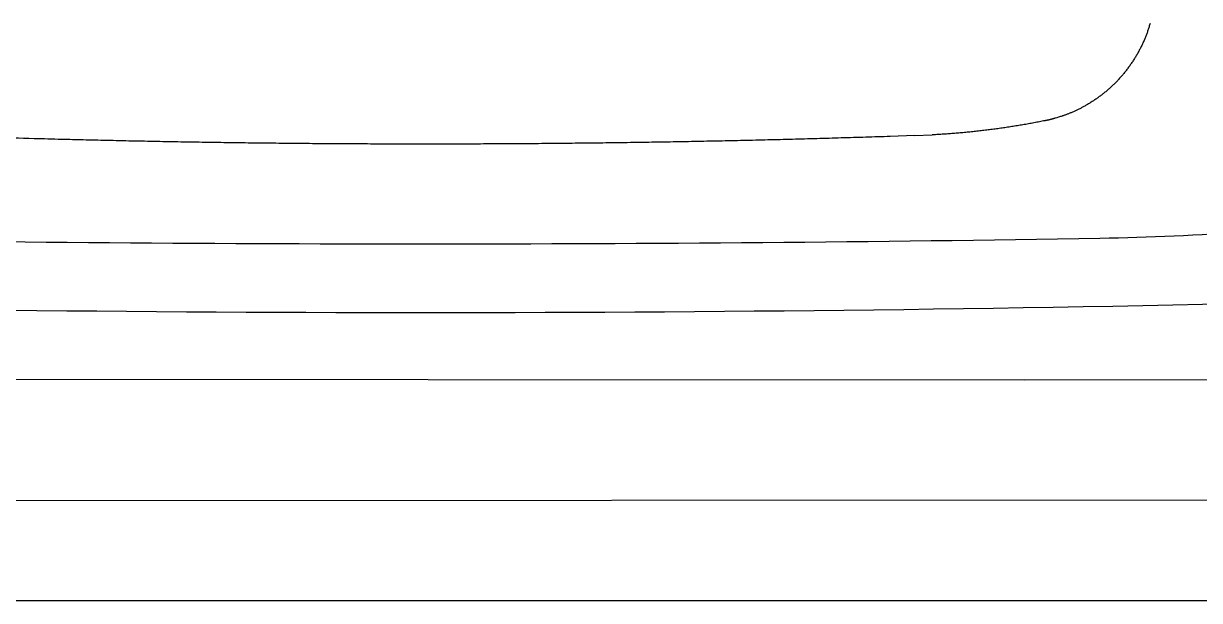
# Model space of a CAD drawing. Extents: x 398 to 509, y 623 to 780.
# Drawn here: x 452.197 to 456.53, y 643.46 to 645.586 of the extents above; entities that cross this region are included whole.
import ezdxf

# ---------------------------------------------------------------- set-up
doc = ezdxf.new("R2010")
doc.units = 0
doc.header["$MEASUREMENT"] = 0
doc.layers.add('1', color=4, linetype='Continuous')

# ---------------------------------------------------------------- blocks, each defined once
blk = doc.blocks.new('HSSCP')
at = {"layer": '1', "color": 4}
for points in [[(2.6698, -2.0754), (2.6688, -2.0789)], [(1.8668, -2.4864), (1.8022, -2.4894)]]:
    blk.add_lwpolyline(points, dxfattribs=at)
at = {"layer": '1', "color": 3}
for centre, radius, start, end in [((2.2999, 7.1333), 10.0013, 271.05685, 277.33879), ((0, 144.4612), 147.3484, 269.033917, 270.966083)]:
    blk.add_arc(centre, radius, start, end, dxfattribs=at)
at = {"layer": '1', "color": 4}
for points, knots in [([(2.6688, -2.0781), (2.6688, -2.0781), (2.6669, -2.0845), (2.6669, -2.0845), (2.6663, -2.0867), (2.6656, -2.0888), (2.6649, -2.0909), (2.6643, -2.093), (2.6636, -2.0952), (2.6629, -2.0973), (2.6622, -2.0994), (2.6614, -2.1015), (2.6607, -2.1036), (2.66, -2.1057), (2.6592, -2.1078), (2.6585, -2.1099), (2.6577, -2.112), (2.657, -2.1141), (2.6562, -2.1162), (2.6554, -2.1183), (2.6546, -2.1204), (2.6538, -2.1224), (2.6529, -2.1245), (2.6521, -2.1266), (2.6513, -2.1287), (2.6504, -2.1308), (2.6495, -2.1328), (2.6487, -2.1349), (2.6478, -2.137), (2.6469, -2.139), (2.646, -2.1411), (2.6451, -2.1432), (2.6442, -2.1452), (2.6432, -2.1473), (2.6423, -2.1493), (2.6413, -2.1514), (2.6404, -2.1534), (2.6394, -2.1555), (2.6384, -2.1575), (2.6374, -2.1596), (2.6364, -2.1616), (2.6354, -2.1636), (2.6343, -2.1657), (2.6333, -2.1677), (2.6323, -2.1697), (2.6312, -2.1717), (2.6301, -2.1738), (2.629, -2.1758), (2.628, -2.1778), (2.6269, -2.1798), (2.6257, -2.1818), (2.6246, -2.1838), (2.6235, -2.1859), (2.6223, -2.1879), (2.6212, -2.1899), (2.62, -2.1919), (2.6188, -2.1939), (2.6176, -2.1959), (2.6165, -2.1979), (2.6152, -2.1998), (2.614, -2.2018), (2.6128, -2.2038), (2.6116, -2.2058), (2.6103, -2.2078), (2.609, -2.2097), (2.6078, -2.2117), (2.6065, -2.2137), (2.6052, -2.2156), (2.6039, -2.2176), (2.6026, -2.2195), (2.6013, -2.2215), (2.5999, -2.2234), (2.5986, -2.2253), (2.5973, -2.2273), (2.5959, -2.2292), (2.5946, -2.2311), (2.5932, -2.233), (2.5918, -2.2349), (2.5904, -2.2368), (2.589, -2.2387), (2.5876, -2.2406), (2.5862, -2.2425), (2.5848, -2.2443), (2.5834, -2.2462), (2.5819, -2.248), (2.5805, -2.2499), (2.579, -2.2517), (2.5776, -2.2535), (2.5761, -2.2554), (2.5747, -2.2572), (2.5732, -2.259), (2.5717, -2.2608), (2.5702, -2.2625), (2.5687, -2.2643), (2.5672, -2.2661), (2.5657, -2.2678), (2.5642, -2.2696), (2.5627, -2.2713), (2.5612, -2.2731), (2.5597, -2.2748), (2.5581, -2.2765), (2.5566, -2.2782), (2.555, -2.2799), (2.5535, -2.2816), (2.5519, -2.2832), (2.5504, -2.2849), (2.5488, -2.2865), (2.5472, -2.2882), (2.5456, -2.2898), (2.544, -2.2915), (2.5425, -2.2931), (2.5409, -2.2947), (2.5393, -2.2963), (2.5376, -2.2979), (2.536, -2.2995), (2.5344, -2.3011), (2.5328, -2.3026), (2.5311, -2.3042), (2.5295, -2.3057), (2.5279, -2.3073), (2.5262, -2.3088), (2.5246, -2.3103), (2.5229, -2.3119), (2.5212, -2.3133), (2.5196, -2.3149), (2.5179, -2.3163), (2.5162, -2.3178), (2.5146, -2.3193), (2.5129, -2.3208), (2.5112, -2.3222), (2.5095, -2.3236), (2.5078, -2.3251), (2.5061, -2.3265), (2.5044, -2.3279), (2.5026, -2.3293), (2.5009, -2.3307), (2.4992, -2.3321), (2.4975, -2.3335), (2.4957, -2.3349), (2.494, -2.3362), (2.4923, -2.3376), (2.4905, -2.3389), (2.4888, -2.3403), (2.487, -2.3416), (2.4853, -2.3429), (2.4835, -2.3442), (2.4817, -2.3455), (2.48, -2.3468), (2.4782, -2.3481), (2.4764, -2.3494), (2.4746, -2.3506), (2.4729, -2.3519), (2.4711, -2.3531), (2.4693, -2.3543), (2.4675, -2.3556), (2.4657, -2.3568), (2.4639, -2.358), (2.4621, -2.3592), (2.4603, -2.3604), (2.4585, -2.3616), (2.4567, -2.3627), (2.4549, -2.3639), (2.4531, -2.365), (2.4513, -2.3662), (2.4495, -2.3673), (2.4477, -2.3684), (2.4459, -2.3695), (2.4441, -2.3706), (2.4423, -2.3717), (2.4406, -2.3728), (2.4388, -2.3739), (2.437, -2.3749), (2.4352, -2.3759), (2.4334, -2.377), (2.4316, -2.378), (2.4298, -2.379), (2.428, -2.38), (2.4262, -2.381), (2.4245, -2.382), (2.4227, -2.383), (2.4209, -2.3839), (2.4191, -2.3849), (2.4174, -2.3858), (2.4156, -2.3867), (2.4138, -2.3877), (2.4121, -2.3886), (2.4103, -2.3895), (2.4086, -2.3903), (2.4068, -2.3912), (2.4051, -2.3921), (2.4033, -2.3929), (2.4016, -2.3938), (2.3999, -2.3946), (2.3981, -2.3954), (2.3964, -2.3963), (2.3947, -2.3971), (2.393, -2.3979), (2.3912, -2.3986), (2.3895, -2.3994), (2.3878, -2.4002), (2.3861, -2.4009), (2.3844, -2.4017), (2.3827, -2.4024), (2.381, -2.4032), (2.3793, -2.4039), (2.3776, -2.4046), (2.3759, -2.4053), (2.3742, -2.406), (2.3726, -2.4067), (2.3709, -2.4073), (2.3692, -2.408), (2.3676, -2.4086), (2.3659, -2.4093), (2.3643, -2.4099), (2.3626, -2.4105), (2.3609, -2.4112), (2.3593, -2.4118), (2.3576, -2.4124), (2.3559, -2.413), (2.3542, -2.4136), (2.3526, -2.4141), (2.3511, -2.4147), (2.3495, -2.4152), (2.3481, -2.4157), (2.3467, -2.4162), (2.3453, -2.4167), (2.3435, -2.4172), (2.3417, -2.4178), (2.3399, -2.4184), (2.3372, -2.4192), (2.3345, -2.42), (2.3318, -2.4208), (2.3283, -2.4218), (2.3248, -2.4228), (2.3212, -2.4238)], [0, 0, 0, 0, 1, 1, 1, 2, 2, 2, 3, 3, 3, 4, 4, 4, 5, 5, 5, 6, 6, 6, 7, 7, 7, 8, 8, 8, 9, 9, 9, 10, 10, 10, 11, 11, 11, 12, 12, 12, 13, 13, 13, 14, 14, 14, 15, 15, 15, 16, 16, 16, 17, 17, 17, 18, 18, 18, 19, 19, 19, 20, 20, 20, 21, 21, 21, 22, 22, 22, 23, 23, 23, 24, 24, 24, 25, 25, 25, 26, 26, 26, 27, 27, 27, 28, 28, 28, 29, 29, 29, 30, 30, 30, 31, 31, 31, 32, 32, 32, 33, 33, 33, 34, 34, 34, 35, 35, 35, 36, 36, 36, 37, 37, 37, 38, 38, 38, 39, 39, 39, 40, 40, 40, 41, 41, 41, 42, 42, 42, 43, 43, 43, 44, 44, 44, 45, 45, 45, 46, 46, 46, 47, 47, 47, 48, 48, 48, 49, 49, 49, 50, 50, 50, 51, 51, 51, 52, 52, 52, 53, 53, 53, 54, 54, 54, 55, 55, 55, 56, 56, 56, 57, 57, 57, 58, 58, 58, 59, 59, 59, 60, 60, 60, 61, 61, 61, 62, 62, 62, 63, 63, 63, 64, 64, 64, 65, 65, 65, 66, 66, 66, 67, 67, 67, 68, 68, 68, 69, 69, 69, 70, 70, 70, 71, 71, 71, 72, 72, 72, 73, 73, 73, 74, 74, 74, 75, 75, 75, 76, 76, 76, 77, 77, 77, 78, 78, 78, 78]), ([(2.3212, -2.4238), (2.3212, -2.4238), (2.3201, -2.4241), (2.3201, -2.4241), (2.3197, -2.4243), (2.3194, -2.4244), (2.319, -2.4245), (2.3186, -2.4246), (2.3183, -2.4248), (2.3179, -2.4249), (2.3175, -2.425), (2.3171, -2.4251), (2.3168, -2.4253), (2.3164, -2.4254), (2.316, -2.4255), (2.3156, -2.4256), (2.3153, -2.4257), (2.3149, -2.4259), (2.3145, -2.426), (2.3142, -2.4261), (2.3138, -2.4262), (2.3134, -2.4263), (2.313, -2.4264), (2.3127, -2.4265), (2.3123, -2.4266), (2.3119, -2.4268), (2.3116, -2.4269), (2.3112, -2.427), (2.3108, -2.4271), (2.3104, -2.4272), (2.3101, -2.4273), (2.3097, -2.4274), (2.3093, -2.4275), (2.309, -2.4276), (2.3086, -2.4277), (2.3082, -2.4278), (2.3079, -2.4279), (2.3075, -2.428), (2.3071, -2.4281), (2.3067, -2.4282), (2.3064, -2.4284), (2.306, -2.4284), (2.3057, -2.4286), (2.3053, -2.4286), (2.3049, -2.4287), (2.3045, -2.4288), (2.3042, -2.4289), (2.3038, -2.429), (2.3034, -2.4291), (2.3031, -2.4292), (2.3027, -2.4293), (2.3023, -2.4294), (2.302, -2.4295), (2.3016, -2.4296), (2.3012, -2.4297), (2.3009, -2.4298), (2.3005, -2.4299), (2.3001, -2.43), (2.2998, -2.4301), (2.2994, -2.4302), (2.299, -2.4302), (2.2987, -2.4303), (2.2983, -2.4304), (2.298, -2.4305), (2.2976, -2.4306), (2.2972, -2.4307), (2.2969, -2.4308), (2.2965, -2.4308), (2.2961, -2.4309), (2.2958, -2.431), (2.2954, -2.4311), (2.2951, -2.4312), (2.2947, -2.4312), (2.2943, -2.4313), (2.294, -2.4314), (2.2936, -2.4315), (2.2932, -2.4316), (2.2929, -2.4316), (2.2925, -2.4317), (2.2922, -2.4318), (2.2918, -2.4319), (2.2914, -2.4319), (2.2911, -2.432), (2.2907, -2.4321), (2.2904, -2.4322), (2.29, -2.4322), (2.2896, -2.4323), (2.2893, -2.4324), (2.2889, -2.4324), (2.2885, -2.4325), (2.2882, -2.4326), (2.2878, -2.4327), (2.2875, -2.4327), (2.2871, -2.4328), (2.2868, -2.4329), (2.2864, -2.4329), (2.286, -2.433), (2.2857, -2.433), (2.2853, -2.4331), (2.2849, -2.4332), (2.2846, -2.4332), (2.2842, -2.4333), (2.2839, -2.4334), (2.2836, -2.4334), (2.2833, -2.4335), (2.283, -2.4335), (2.2826, -2.4336), (2.2822, -2.4336), (2.2818, -2.4337), (2.2811, -2.4338), (2.2805, -2.4339), (2.2799, -2.434), (2.2791, -2.4341), (2.2783, -2.4342), (2.2775, -2.4343)], [0, 0, 0, 0, 1, 1, 1, 2, 2, 2, 3, 3, 3, 4, 4, 4, 5, 5, 5, 6, 6, 6, 7, 7, 7, 8, 8, 8, 9, 9, 9, 10, 10, 10, 11, 11, 11, 12, 12, 12, 13, 13, 13, 14, 14, 14, 15, 15, 15, 16, 16, 16, 17, 17, 17, 18, 18, 18, 19, 19, 19, 20, 20, 20, 21, 21, 21, 22, 22, 22, 23, 23, 23, 24, 24, 24, 25, 25, 25, 26, 26, 26, 27, 27, 27, 28, 28, 28, 29, 29, 29, 30, 30, 30, 31, 31, 31, 32, 32, 32, 33, 33, 33, 34, 34, 34, 35, 35, 35, 36, 36, 36, 37, 37, 37, 38, 38, 38, 38]), ([(2.2775, -2.4343), (2.2775, -2.4343), (2.2673, -2.4364), (2.2673, -2.4364), (2.2639, -2.437), (2.2606, -2.4377), (2.2571, -2.4384), (2.2538, -2.439), (2.2504, -2.4397), (2.247, -2.4403), (2.2436, -2.441), (2.2402, -2.4416), (2.2368, -2.4422), (2.2334, -2.4429), (2.23, -2.4435), (2.2266, -2.4441), (2.2232, -2.4447), (2.2198, -2.4453), (2.2164, -2.4459), (2.213, -2.4466), (2.2096, -2.4472), (2.2062, -2.4477), (2.2028, -2.4483), (2.1994, -2.4489), (2.196, -2.4495), (2.1926, -2.4501), (2.1891, -2.4506), (2.1857, -2.4512), (2.1823, -2.4518), (2.1789, -2.4524), (2.1755, -2.4529), (2.1721, -2.4535), (2.1687, -2.454), (2.1653, -2.4546), (2.1619, -2.4551), (2.1585, -2.4556), (2.155, -2.4562), (2.1516, -2.4567), (2.1482, -2.4572), (2.1448, -2.4577), (2.1414, -2.4582), (2.138, -2.4588), (2.1346, -2.4593), (2.1311, -2.4598), (2.1277, -2.4603), (2.1243, -2.4608), (2.1209, -2.4613), (2.1175, -2.4617), (2.1141, -2.4622), (2.1106, -2.4627), (2.1072, -2.4632), (2.1038, -2.4636), (2.1004, -2.4641), (2.097, -2.4646), (2.0935, -2.465), (2.0901, -2.4655), (2.0867, -2.4659), (2.0833, -2.4664), (2.0798, -2.4668), (2.0764, -2.4672), (2.073, -2.4677), (2.0696, -2.4681), (2.0661, -2.4685), (2.0627, -2.4689), (2.0593, -2.4693), (2.0559, -2.4697), (2.0524, -2.4701), (2.049, -2.4705), (2.0456, -2.4709), (2.0421, -2.4713), (2.0387, -2.4717), (2.0353, -2.4721), (2.0318, -2.4725), (2.0284, -2.4729), (2.025, -2.4732), (2.0216, -2.4736), (2.0181, -2.474), (2.0147, -2.4743), (2.0113, -2.4747), (2.0078, -2.475), (2.0044, -2.4754), (2.001, -2.4757), (1.9975, -2.476), (1.9941, -2.4764), (1.9907, -2.4767), (1.9872, -2.477), (1.9838, -2.4773), (1.9803, -2.4777), (1.9769, -2.478), (1.9735, -2.4783), (1.97, -2.4786), (1.9666, -2.4789), (1.9632, -2.4792), (1.9598, -2.4794), (1.9563, -2.4797), (1.9529, -2.48), (1.9494, -2.4803), (1.9459, -2.4806), (1.9423, -2.4808), (1.9388, -2.4811), (1.9354, -2.4814), (1.9321, -2.4816), (1.9288, -2.4819), (1.9258, -2.4821), (1.9227, -2.4823), (1.9197, -2.4825), (1.9159, -2.4828), (1.912, -2.483), (1.9081, -2.4833), (1.9022, -2.4836), (1.8962, -2.484), (1.8902, -2.4843), (1.8824, -2.4848), (1.8746, -2.4852), (1.8668, -2.4856)], [0, 0, 0, 0, 1, 1, 1, 2, 2, 2, 3, 3, 3, 4, 4, 4, 5, 5, 5, 6, 6, 6, 7, 7, 7, 8, 8, 8, 9, 9, 9, 10, 10, 10, 11, 11, 11, 12, 12, 12, 13, 13, 13, 14, 14, 14, 15, 15, 15, 16, 16, 16, 17, 17, 17, 18, 18, 18, 19, 19, 19, 20, 20, 20, 21, 21, 21, 22, 22, 22, 23, 23, 23, 24, 24, 24, 25, 25, 25, 26, 26, 26, 27, 27, 27, 28, 28, 28, 29, 29, 29, 30, 30, 30, 31, 31, 31, 32, 32, 32, 33, 33, 33, 34, 34, 34, 35, 35, 35, 36, 36, 36, 37, 37, 37, 38, 38, 38, 38]), ([(1.8022, -2.4886), (1.8022, -2.4886), (1.7121, -2.4916), (1.7121, -2.4916), (1.6821, -2.4926), (1.652, -2.4936), (1.622, -2.4945), (1.592, -2.4954), (1.5619, -2.4963), (1.5319, -2.4972), (1.5019, -2.4981), (1.4718, -2.499), (1.4418, -2.4998), (1.4117, -2.5006), (1.3817, -2.5014), (1.3517, -2.5022), (1.3216, -2.503), (1.2916, -2.5038), (1.2616, -2.5045), (1.2315, -2.5052), (1.2015, -2.5059), (1.1714, -2.5066), (1.1414, -2.5073), (1.1114, -2.5079), (1.0813, -2.5085), (1.0513, -2.5092), (1.0213, -2.5098), (0.9912, -2.5103), (0.9612, -2.5109), (0.9312, -2.5115), (0.9011, -2.512), (0.8711, -2.5125), (0.841, -2.513), (0.811, -2.5134), (0.781, -2.5139), (0.7509, -2.5144), (0.7209, -2.5148), (0.6909, -2.5152), (0.6608, -2.5156), (0.6308, -2.5159), (0.6007, -2.5163), (0.5707, -2.5166), (0.5407, -2.517), (0.5106, -2.5173), (0.4806, -2.5176), (0.4506, -2.5178), (0.4205, -2.5181), (0.3905, -2.5183), (0.3604, -2.5185), (0.3304, -2.5187), (0.3004, -2.5189), (0.2703, -2.5191), (0.2403, -2.5192), (0.2103, -2.5193), (0.1802, -2.5195), (0.1502, -2.5196), (0.1201, -2.5196), (0.0901, -2.5197), (0.0601, -2.5197), (0.03, -2.5198), (0, -2.5198), (-0.03, -2.5198), (-0.0601, -2.5197), (-0.0901, -2.5197), (-0.1202, -2.5196), (-0.1502, -2.5196), (-0.1802, -2.5195), (-0.2103, -2.5193), (-0.2403, -2.5192), (-0.2703, -2.5191), (-0.3004, -2.5189), (-0.3304, -2.5187), (-0.3604, -2.5185), (-0.3905, -2.5183), (-0.4205, -2.5181), (-0.4506, -2.5178), (-0.4806, -2.5176), (-0.5106, -2.5173), (-0.5407, -2.517), (-0.5707, -2.5166), (-0.6007, -2.5163), (-0.6307, -2.5159), (-0.6608, -2.5156), (-0.6908, -2.5152), (-0.7209, -2.5148), (-0.751, -2.5144), (-0.7811, -2.5139), (-0.8112, -2.5134), (-0.8412, -2.513), (-0.8711, -2.5125), (-0.9011, -2.512), (-0.9309, -2.5115), (-0.9607, -2.5109), (-0.9905, -2.5104), (-1.0208, -2.5098), (-1.0511, -2.5092), (-1.0813, -2.5085), (-1.1123, -2.5079), (-1.1433, -2.5072), (-1.1743, -2.5065), (-1.2034, -2.5058), (-1.2325, -2.5052), (-1.2616, -2.5045), (-1.2879, -2.5039), (-1.3142, -2.5032), (-1.3405, -2.5026), (-1.3742, -2.5017), (-1.408, -2.5008), (-1.4418, -2.4998), (-1.4938, -2.4983), (-1.5458, -2.4967), (-1.5978, -2.4951), (-1.666, -2.493), (-1.7341, -2.4908), (-1.8022, -2.4886)], [0, 0, 0, 0, 1, 1, 1, 2, 2, 2, 3, 3, 3, 4, 4, 4, 5, 5, 5, 6, 6, 6, 7, 7, 7, 8, 8, 8, 9, 9, 9, 10, 10, 10, 11, 11, 11, 12, 12, 12, 13, 13, 13, 14, 14, 14, 15, 15, 15, 16, 16, 16, 17, 17, 17, 18, 18, 18, 19, 19, 19, 20, 20, 20, 21, 21, 21, 22, 22, 22, 23, 23, 23, 24, 24, 24, 25, 25, 25, 26, 26, 26, 27, 27, 27, 28, 28, 28, 29, 29, 29, 30, 30, 30, 31, 31, 31, 32, 32, 32, 33, 33, 33, 34, 34, 34, 35, 35, 35, 36, 36, 36, 37, 37, 37, 38, 38, 38, 38])]:
    blk.add_open_spline(points, degree=3, knots=knots, dxfattribs=at)
blk.add_open_spline([(-3.524, -3.094), (-1.1751, -3.1553), (1.1751, -3.1553), (3.524, -3.094)], degree=3, dxfattribs=at)
blk = doc.blocks.new('2018 PRISM')
at = {"layer": '1', "linetype": 'Continuous', "lineweight": 25, "flags": 128}
for points in [[(64.9071, 0.5804), (57.3045, 0.5668), (48.5149, 0.5721), (45.0868, 0.5804)], [(107.0451, 0.174), (107.0451, 0.174), (106.5451, 0.173), (104.5451, 0.169), (96.5451, 0.1543), (78.1784, 0.1308), (50.8565, 0.1217), (26.8756, 0.1356), (2.9488, 0.174), (2.9488, 0.174)]]:
    blk.add_lwpolyline(points, dxfattribs=at)
at = {"layer": '1', "color": 6, "linetype": 'Continuous', "lineweight": 25, "flags": 128}
blk.add_lwpolyline([(2.8669, 0), (17.7612, -0.1225), (32.6555, -0.2042), (47.5498, -0.245), (62.4441, -0.245), (77.3384, -0.2042), (92.2327, -0.1225), (107.127, 0)], dxfattribs=at)
at = {"layer": '1', "color": 3}
blk.add_blockref('HSSCP', (55.0979, 3.9561), dxfattribs=at)

msp = doc.modelspace()

# ---------------------------------------------------------------- block references
at = {"layer": '1'}
msp.add_blockref('2018 PRISM', (398.5801, 643.7055), dxfattribs=at)

doc.saveas('drawing.dxf')
